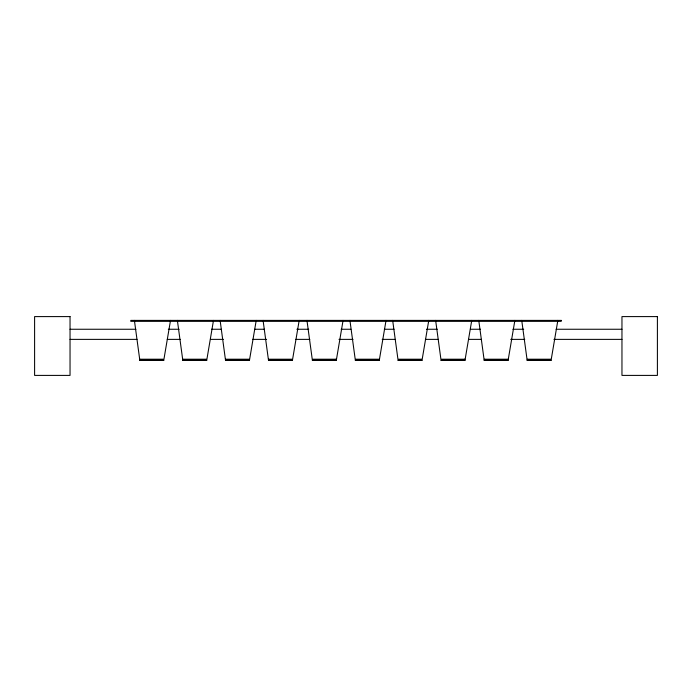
<?xml version="1.0" encoding="UTF-8"?>
<svg xmlns="http://www.w3.org/2000/svg" width="692" height="692" viewBox="0 0 692 692"><rect width="100%" height="100%" fill="white"/><g stroke="black" fill="none" stroke-linecap="round" stroke-linejoin="round"><path stroke-width="1.04" d="M170.517 320.396L163.762 360.255L139.819 360.255L134.404 320.396M213.491 320.396L206.735 360.255L182.792 360.255L177.377 320.396M256.222 320.396L249.466 360.255L225.523 360.255L220.108 320.396M299.195 320.396L292.439 360.255L268.496 360.255L263.072 320.396M343.076 320.396L336.321 360.255L312.377 360.255L306.954 320.396M386.041 320.396L379.294 360.255L355.342 360.255L349.927 320.396M428.772 320.396L422.025 360.255L398.082 360.255L392.658 320.396M471.745 320.396L464.989 360.255L441.046 360.255L435.631 320.396M514.874 320.396L508.118 360.255L484.175 360.255L478.76 320.396M557.847 320.396L551.091 360.255L527.148 360.255L521.733 320.396M70.039 329.254L135.926 329.254M168.329 329.254L179.124 329.254M211.527 329.254L221.25 329.254M254.734 329.254L264.456 329.254M296.859 329.254L308.736 329.254M341.139 329.254L350.861 329.254M384.345 329.254L394.068 329.254M426.471 329.254L437.266 329.254M470.75 329.254L480.473 329.254M512.876 329.254L523.671 329.254M556.074 329.254L621.961 329.254M70.039 339.374L136.999 339.374M167.248 339.374L180.205 339.374M210.446 339.374L223.412 339.374M252.571 339.374L266.61 339.374M295.778 339.374L309.817 339.374M338.976 339.374L353.024 339.374M382.183 339.374L395.141 339.374M425.39 339.374L438.347 339.374M468.588 339.374L481.554 339.374M510.713 339.374L524.752 339.374M553.92 339.374L621.961 339.374M139.819 359.217L163.165 359.217M182.792 359.217L206.346 359.217M225.523 359.217L249.077 359.217M268.496 359.217L291.842 359.217M312.966 359.217L335.482 359.217M335.724 359.217L336.321 359.217M355.731 359.217L379.294 359.217M398.67 359.217L421.636 359.217M441.634 359.217L464.15 359.217M464.393 359.217L464.989 359.217M484.175 359.217L508.118 359.217M527.148 359.217L550.702 359.217M139.819 360.42L163.762 360.42M182.792 360.42L206.735 360.42M225.523 360.42L249.466 360.42M268.496 360.42L292.439 360.42M312.377 360.42L336.321 360.42M355.342 360.42L379.294 360.42M398.082 360.42L422.025 360.42M441.046 360.42L464.989 360.42M484.175 360.42L508.118 360.42M527.148 360.42L551.091 360.42M70.039 316.599L34.6 316.599L34.6 375.401L70.039 375.401L70.039 316.599M657.4 316.599L621.961 316.599L621.961 375.401L657.4 375.401L657.4 316.599M561.212 320.396L130.788 320.396L130.788 321.348L561.212 321.348L561.212 320.396"/></g></svg>
